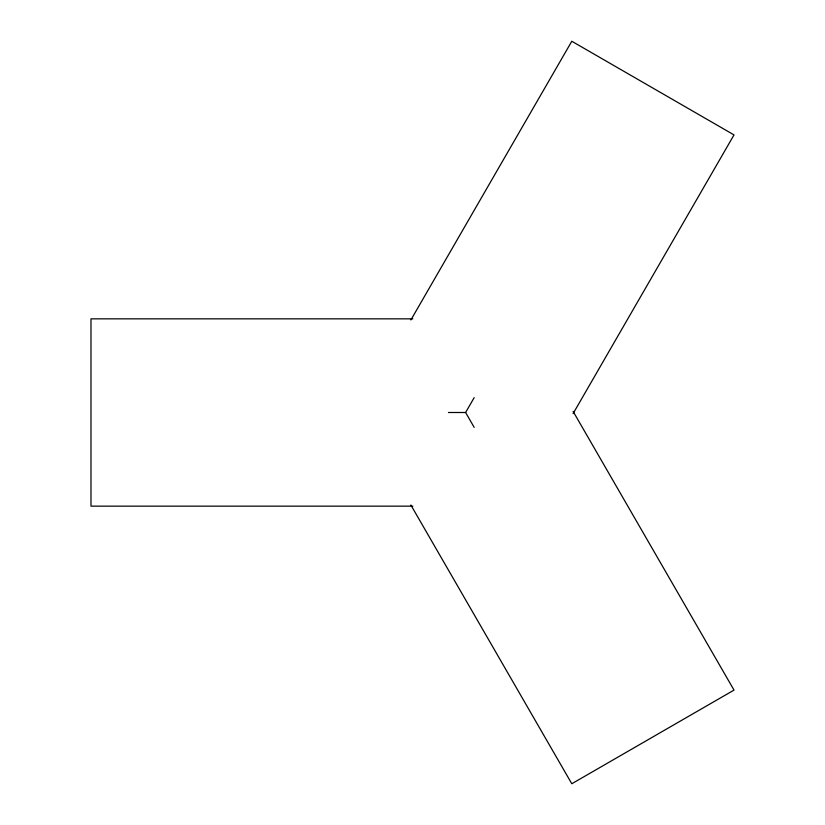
<?xml version="1.0" encoding="UTF-8"?>
<svg xmlns="http://www.w3.org/2000/svg" width="825" height="825" viewBox="0 0 825 825"><rect width="100%" height="100%" fill="white"/><g stroke="black" fill="none" stroke-linecap="round" stroke-linejoin="round"><path stroke-width="1.24" d="M410.881 319.966L571.797 41.25L734.013 134.908L573.097 413.624M448.439 412.5L465.599 412.5L474.179 397.64M412.82 318.842L90.987 318.842L90.987 506.158L412.82 506.158M573.097 411.376L734.013 690.092L571.797 783.75L410.881 505.034M465.599 412.5L474.179 427.36"/></g></svg>
